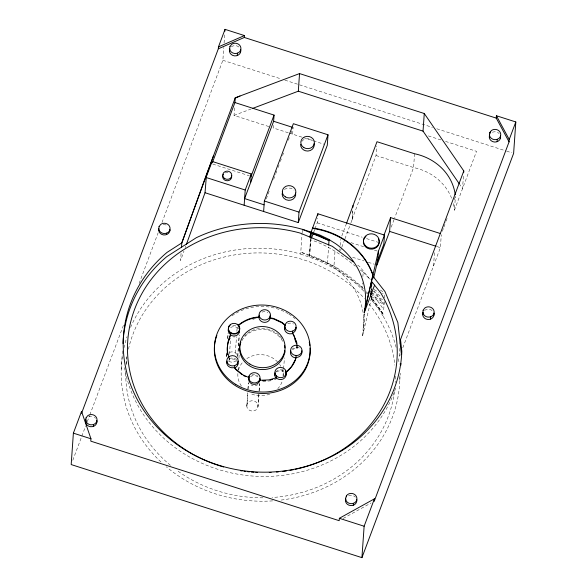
<?xml version="1.0" encoding="UTF-8"?>
<svg xmlns="http://www.w3.org/2000/svg" width="587" height="587" viewBox="0 0 587 587"><rect width="100%" height="100%" fill="white"/><g stroke="black" fill="none" stroke-linecap="round" stroke-linejoin="round"><path stroke-width="0.44" stroke-dasharray="2.94 2.2" d="M121.23 369.15L122.529 350.586M126.19 364.652L126.887 354.739M181.075 253.408L180.576 260.518L183.98 251.082M162.005 222.517L222.869 60.292L223.764 47.554M224.08 42.998L224.777 32.989M268.809 126.55L234.037 115.412L234.631 106.841M226.707 353.697L226.457 357.3L226.721 352.127M227.668 338.611L228.05 333.203M227.778 338.383L228.16 332.976M228.989 361.306L229.238 357.703M229.488 354.1L230.625 337.877M235.365 352.926L236.502 336.711M236.884 331.303L237.199 326.746L238.146 327.517A5.665 5.144 4 0 1 238.968 328.639M237.691 356.294L239.144 335.573M237.779 356.536L238.469 346.631M238.535 345.728L239.291 334.913M238.117 369.971L238.307 367.264M238.938 358.253L239.188 354.651M258.896 394.589L257.788 407.613A5.665 5.144 4 0 1 252.058 411.025A5.665 5.144 4 0 1 246.87 406.835L247.655 392.879M247.912 389.276L248.352 382.966M246.826 406.16L247.868 392.542M248.022 389.042L248.558 382.629M273.337 125.442L273.16 127.937L288.4 132.816M257.935 406.96L258.823 394.317M259.072 390.737L259.579 383.502M259.153 390.986L259.652 383.773M292.634 134.174L293.104 127.511L290.55 134.306M283.147 375.907L283.587 369.597M283.653 368.695L284.409 357.887M130.585 327.392A139.405 126.447 4 0 1 300.647 254.076L302.056 233.89M302.122 232.98L302.378 229.319M292.341 349.786A5.665 5.144 4 0 1 296.442 348.568L297.007 348.678L297.242 345.347M363.324 288.635L362.12 287.373A139.405 126.447 4 0 0 333.952 266.138L317.853 258.17L309.422 254.919L310.508 239.379M396.137 347.379A139.405 126.447 4 0 0 383.245 316.342L383.377 314.434L378.798 307.221L371.527 297.682L362.663 335.515A76.383 69.281 4 0 0 334.194 267.635L326.489 262.807L318.213 258.852L309.474 255.829L310.626 239.379M309.635 256.959L310.831 239.819C327.473 245.175 341.935 255.015 355.238 266.153M314.984 228.761L317.215 222.811L317.538 218.283M327.421 263.387L328.573 246.936M363.793 291.167L361.988 289.281A139.405 126.447 4 0 0 333.812 268.039L335.016 250.906M339.763 250.524L339.888 248.8M340.13 245.351L340.548 239.313M350.96 222.796L352.222 219.428L352.677 210.755M352.222 219.428L352.824 210.799M361.988 289.281L362.436 282.897M362.869 276.624L363.184 272.141L360.293 269.961M362.663 335.515L364.197 313.583M363.793 327.15L364.784 313.047M352.075 219.384L376.032 155.526L376.693 146.038M371.285 298.13L371.402 296.45M371.857 289.927L371.953 288.621L371.593 290.169M371.644 296.068L371.395 299.59L378.666 309.122L383.245 316.342M384.272 301.637L383.715 309.598L371.865 292.847M384.529 297.969L384.756 294.733L382.511 293.243M395.697 376.179L395.447 379.782A134.937 122.397 4 0 1 395.344 382.504M399.908 348.296L399.292 357.182L400.253 354.629M414.547 153.743L413.578 167.552L394.735 217.784M399.784 380.281L400.283 373.207M433.544 265.889L434.468 252.681M402.814 347.798L440.389 247.655L441.292 234.712M445.555 141.423L476.527 151.336L454.455 210.161L455.417 196.359M463.414 176.247L462.556 188.574L459.966 184.802M246.775 405.492L247.061 404.179A5.665 5.144 4 0 1 253.533 400.87A5.665 5.144 4 0 1 258.082 406.299M371.263 290.191L371.674 288.422M185.221 247.648L185.837 245.931M72.795 460.274L85.68 425.942M87.287 421.649L89.54 415.64M89.862 414.782L124.004 323.804M139.134 283.462L158.138 232.819M266.322 198.876L269.514 190.379M273.652 179.336L275.567 174.236M275.89 173.392L276.844 170.839M278.121 167.442L279.074 164.896M280.351 161.491L281.305 158.945M282.582 155.548L283.536 153.002M288.32 140.256L289.274 137.703M313.707 232.166L314.661 229.612M309.474 255.829L309.767 255.052M341.817 235.945L346.235 224.153M340.533 250.59L341.48 248.066M341.795 247.222L344.642 239.643M344.958 238.799L350.644 223.64M391.221 227.147L394.413 218.635M442.312 231.293L443.589 227.888M443.911 227.037L445.827 221.923M446.149 221.072L447.111 218.511M454.14 199.763L455.101 197.21M228.666 358.76L229.385 358.334L229.282 359.758L229.788 359.457A5.665 5.144 4 0 1 237.375 361.885M229.356 358.811L229.862 358.51A5.665 5.144 4 0 1 236.62 359.809M343.168 518.468L371.057 502.986M234.037 115.412L251.177 108.955M252.77 319.379L255.374 318.609M270.849 380.794L260.87 381.704M274.349 379.76L276.095 379.246M297.11 347.247L297.991 347.423A5.665 5.144 4 0 1 299.319 348.032M309.422 254.919L300.779 252.168L333.952 266.138L362.12 287.373L363.192 288.738M300.647 254.076L317.721 260.078L333.812 268.039M222.869 60.292L281.371 79.018M284.864 80.14L432.421 127.379M436.787 128.773L505.759 150.859M506.632 151.138L511.871 152.811M428.341 135.913L442.106 140.315M376.032 155.526L413.578 167.552A51.979 47.143 4 0 1 452.085 199.521M289.244 133.088L302.166 137.226M303.031 137.497L312.555 140.55M313.421 140.829L323.819 144.16M212.817 164.089L249.336 175.784M436.948 246.555L440.389 247.655M317.215 222.811L362.208 237.214M366.537 238.593L377.786 242.196M350.989 242.651L364.035 246.826M374.469 250.172L377.947 251.287M352.633 257.289L363.94 260.914M368.284 262.301L374.374 264.253M228.915 361.276L230.243 361.885A5.665 5.144 4 0 0 236.774 359.948M371.322 296.369L384.052 304.763L374.264 290.925M374.154 289.486L378.644 292.451M380.383 290.059L384.125 292.546M371.6 292.451L382.827 299.92M373.244 291.269L381.477 296.758M370.705 294.05L384.169 303.068M357.688 265.119L359.853 266.725L370.47 280.014M238.08 328.471L236.972 327.568A5.665 5.144 4 0 0 230.089 327.898M363.184 272.141L370.338 279.772M366.339 291.776L368.152 293.661M366.405 292.832L367.477 294.197M371.226 298.966L383.377 314.434L371.527 297.682M296.941 345.919L297.073 347.724L296.508 347.614A5.665 5.144 4 0 0 292.407 348.832M296.809 345.963L297.007 348.678M399.85 375.834A139.405 126.447 4 0 1 279.045 500.315M272.662 500.88A139.405 126.447 4 0 1 166.326 466.775M160.955 461.991A139.405 126.447 4 0 1 122.602 354.922M123.96 347.849A139.405 126.447 4 0 1 127.071 336.63M398.492 358.811A139.405 126.447 4 0 1 399.197 364.182M395.675 388.051A139.405 126.447 4 0 1 254.575 476.174A139.405 126.447 4 0 1 125.2 371.182M125.031 370.302A139.405 126.447 4 0 1 124.547 367.645M232.819 325.323A5.665 5.144 4 0 1 237.067 326.145M287.777 323.606A5.665 5.144 4 0 1 293.434 324.009M262.118 312.108A5.665 5.144 4 0 1 267.767 312.511M275.692 372.026A5.665 5.144 4 0 1 284.666 371.6M276.602 371.982A5.665 5.144 4 0 1 284.592 372.554M251.75 375.071A5.665 5.144 4 0 1 257.399 375.482M231.99 315.85A47.936 43.482 4 0 1 240.237 311.051M241.03 310.692A47.936 43.482 4 0 1 288.1 313.663M288.848 314.111A47.936 43.482 4 0 1 295.151 318.756M244.449 336.124A22.666 20.56 4 0 1 246.136 334.407M247.362 333.365A22.666 20.56 4 0 1 278.766 335.082M279.882 336.241A22.666 20.56 4 0 1 282.626 340.159M234.932 336.865A5.665 5.144 4 0 1 233.457 336.931M257.928 384.58A5.665 5.144 4 0 1 251.045 384.903M250.458 376.759A5.665 5.144 4 0 1 258.449 377.331M241.917 340.621A22.666 20.56 4 0 1 263.218 329.424A22.666 20.56 4 0 1 283.352 342.757M424.577 310.45A5.665 5.144 4 0 1 432.568 311.022M492.405 132.273A5.665 5.144 4 0 1 499.17 133.572M231.344 46.85A5.665 5.144 4 0 1 239.342 47.415M163.179 224.777A5.665 5.144 4 0 1 167.434 225.599M88.71 416.961A5.665 5.144 4 0 1 93.032 416.755M94.36 417.364A5.665 5.144 4 0 1 95.476 418.267M348.597 495.817A5.665 5.144 4 0 1 355.362 497.116M453.311 203.557A51.979 47.143 4 0 1 454.455 210.161M394.523 391.617A134.937 122.397 4 0 1 272.03 497.519M262.969 497.827A134.937 122.397 4 0 1 176.841 470.312M170.421 465.315A134.937 122.397 4 0 1 125.721 373.684M126.168 363.683A134.937 122.397 4 0 1 126.939 357.3M128.465 349.148A134.937 122.397 4 0 1 227.866 256.181A134.937 122.397 4 0 1 364.41 298.475M369.135 304.015A134.937 122.397 4 0 1 394.846 365.143M284.453 189.484A6.802 6.171 4 0 1 294.043 190.166M301.777 141.386A6.802 6.171 4 0 1 312.541 140.873M225.166 172.938A4.535 4.109 4 0 1 229.693 173.26M226.406 356.632A5.665 5.144 4 0 1 226.692 355.318M229.554 352.391A5.665 5.144 4 0 1 235.204 352.794L236.319 353.697A5.665 5.144 4 0 1 237.618 356.096M281.936 382.064A22.666 20.56 4 0 1 277.79 388.667M269.741 394.075A22.666 20.56 4 0 1 250.084 393.341M241.411 386.063A22.666 20.56 4 0 1 237.867 373.574M238.469 370.03A22.666 20.56 4 0 1 243.157 361.717M246.841 358.598A22.666 20.56 4 0 1 277.504 361.834M279.544 364.314A22.666 20.56 4 0 1 280.791 366.339M281.929 368.834A22.666 20.56 4 0 1 283.125 375.915"/><path stroke-width="0.88" d="M73.382 433.155L71.181 464.566L361.93 557.65L513.618 153.376L515.819 121.957L496.404 115.742L496.242 118.119L509.068 141.871L374.242 501.217L374.411 498.84L339.352 518.299L339.183 520.684L90.78 441.153L90.948 438.775L81.534 411.414L73.382 433.155L90.948 438.775M81.424 413.006L81.534 411.414M85.614 421.87L85.746 419.969M93.421 426.338L93.56 424.43M96.723 422.669L96.855 420.762M158.688 230.097L158.784 228.673M166.495 234.565L166.598 233.134M169.797 230.896L169.9 229.466M181.508 247.193L181.809 242.908L206.257 175.117L235.262 97.802L299.546 73.58L424.269 113.511L463.789 170.956L463.664 172.717M186.453 244.214L205.024 192.727L206.455 175.175M218.32 48.794L218.452 46.887L225.034 29.35L244.441 35.565L244.309 37.465L218.32 48.794L81.688 412.94M212.002 163.017L212.12 161.432L251.243 173.957L250.642 182.528M224.909 31.17L225.034 29.35M229.48 51.025L229.642 48.64M237.287 55.486L237.456 53.109M212.589 162.107L234.932 102.556L235.262 97.802M240.589 51.817L240.758 49.44M228.321 330.642L228.453 328.742M226.795 362.942L226.927 361.034M227.866 354.812C225.775 347.086 229.187 339.851 230.985 332.748A5.665 5.144 4 0 1 228.504 329.41L228.402 328.067A5.665 5.144 4 0 1 237.199 324.237L238.315 325.132A5.665 5.144 4 0 1 239.709 328.881L239.423 330.195A5.665 5.144 4 0 1 232.239 333.321L230.911 332.712M244.148 205.252L245.212 190.019L251.243 173.957M237.368 324.369L237.17 324.714M235.908 369.715L234.573 367.88L234.741 365.503M239.401 331.919L239.562 329.534M237.874 364.211L238.043 361.827M248.69 379.503L248.785 378.079M285.994 373.53L285.803 376.186A5.665 5.144 4 0 1 277.291 378.703L276.191 377.815L269.206 379.884L259.806 380.273L259.652 380.956A5.665 5.144 4 0 1 253.922 384.368A5.665 5.144 4 0 1 248.734 380.178L249.013 376.172A5.665 5.144 4 0 1 255.492 372.782A5.665 5.144 4 0 1 260.041 378.219L259.755 379.532A5.665 5.144 4 0 1 254.024 382.937A5.665 5.144 4 0 1 248.837 378.747L249.027 376.098M263.629 211.489L264.355 201.018L293.368 123.703L328.016 134.79L327.282 145.268L298.277 222.583L205.024 192.727M270.262 315.901L269.954 318.939A5.665 5.144 4 0 1 264.223 322.351A5.665 5.144 4 0 1 259.036 318.161L259.153 315.109M264.091 204.826L244.618 198.589L273.623 121.274L274.056 115.089L234.932 102.556M259.909 378.842L259.77 380.75L259.909 380.119A5.665 5.144 4 0 0 259.814 378.776M274.804 375.21L274.965 372.826M276.323 375.907C276.815 381.227 274.577 376.106 274.753 374.535A5.665 5.144 4 0 1 275.039 373.222M252.887 108.309L298.313 91.198L299.546 73.58M284.651 328.991L284.812 326.607M285.788 370.72L285.656 372.628L291.548 366.596L295.599 359.178L295.995 357.388L297.279 357.322A5.665 5.144 4 0 0 301.542 353.983L301.828 352.67A5.665 5.144 4 0 0 301.733 351.334M285.95 375.526L286.082 373.625M298.277 222.583L299.003 212.112L328.016 134.79M296.751 343.204L293.801 335.287L292.458 333.453L292.627 331.075M295.797 329.307L295.929 327.407M286.214 372.503C290.903 368.005 296.053 362.362 296.127 355.48M301.681 353.33L301.813 351.422M310.633 237.552L311.022 232.07L302.378 229.319A139.405 126.447 4 0 0 196.271 237.728L166.752 256.658A139.405 126.447 4 0 0 122.999 343.512M310.692 238.469L311.139 232.034L317.853 213.763L384.478 235.093L383.839 244.133L377.801 260.239L373.633 278.011M317.721 215.568L317.853 213.763M328.698 245.109L329.087 239.591M352.919 207.306L353.036 205.575L376.993 141.724L414.547 153.743A51.979 47.143 4 0 1 455.233 194.693M345.501 500.718L345.633 498.818M346.469 496.873L346.557 495.604L347.504 494.643A5.665 5.144 4 0 1 353.741 493.968A5.665 5.144 4 0 1 356.889 498.957L356.603 500.271A5.665 5.144 4 0 1 353.748 503.191L352.347 503.609A5.665 5.144 4 0 1 345.684 499.486L345.589 498.15L346.528 495.641M374.579 285.165L364.263 312.666L372.892 275.171A74.27 67.366 4 0 0 312.489 228.431M353.315 505.187L353.447 503.279M356.617 501.518L356.749 499.61M364.263 312.666L378.432 251.199L384.478 235.093M377.346 259.909L376.986 265.089L389.621 231.403L390.59 217.601L440.492 233.575M377.801 260.239L378.432 251.199M361.93 557.65L364.131 526.231L374.411 498.84M400.224 343.857L400.525 339.572L463.789 170.956M459.445 184.054L423.036 131.128L424.269 113.511M422.706 314.625L422.875 312.247M430.52 319.093L430.689 316.709M433.822 315.417L433.991 313.04M489.309 137.182L489.477 134.797M490.292 133.176L490.402 131.591M497.123 141.643L497.284 139.266M500.425 137.974L500.586 135.597M509.068 141.871L509.237 139.493L515.819 121.957M85.849 419.888L85.665 422.545A5.665 5.144 4 0 0 92.32 426.661L93.722 426.25A5.665 5.144 4 0 0 96.584 423.322L96.87 422.009A5.665 5.144 4 0 0 96.774 420.666M169.944 230.236L169.65 231.549A5.665 5.144 4 0 1 166.796 234.477L165.395 234.888A5.665 5.144 4 0 1 158.732 230.772L158.637 229.429M229.715 49.037L229.524 51.693A5.665 5.144 4 0 0 236.187 55.816L237.588 55.398A5.665 5.144 4 0 0 240.443 52.478L240.736 51.164A5.665 5.144 4 0 0 240.633 49.822M228.622 340.944L228.981 339.315M238.021 363.551L237.728 364.865A5.665 5.144 4 0 1 234.873 367.792L234.573 367.88M284.886 327.003L284.695 329.659A5.665 5.144 4 0 0 291.357 333.776L292.458 333.453M345.743 498.737L345.552 501.393A5.665 5.144 4 0 0 352.215 505.51L353.609 505.099A5.665 5.144 4 0 0 356.47 502.171L356.757 500.858A5.665 5.144 4 0 0 356.661 499.522M422.948 312.644L422.757 315.3A5.665 5.144 4 0 0 429.42 319.416L430.821 319.005A5.665 5.144 4 0 0 433.676 316.077L433.969 314.764A5.665 5.144 4 0 0 433.866 313.421M489.551 135.193L489.36 137.85A5.665 5.144 4 0 0 496.022 141.973L497.416 141.555A5.665 5.144 4 0 0 500.278 138.627L500.564 137.314A5.665 5.144 4 0 0 500.469 135.979M370.705 294.05L371.241 291.724M371.402 284.086L371.813 282.318M371.278 285.796L371.901 283.147M371.16 287.505L371.776 284.856M370.852 291.952L371.263 290.191M370.573 295.87L371.197 293.229M213.529 155.731L181.809 242.908L167.053 252.373A139.405 126.447 4 0 0 205.325 460.318A139.405 126.447 4 0 0 401.816 351.239L400.525 339.572M212.12 161.432L206.088 177.494L245.212 190.019M251.075 176.335L274.056 115.089M309.584 236.95L311.073 232.98L319.812 236.003L329.021 240.538L302.378 229.319M311.47 238.117L313.385 233.017M346.55 223.309L353.036 205.575M383.949 235.284L390.59 217.601M238.205 325.279C243.957 320.451 251.441 317.215 259.021 317.017L258.97 316.342M238.168 325.756C243.921 320.92 251.405 317.692 258.984 317.486M218.452 46.887L244.441 35.565M235.138 98.132L239.995 96.019M270.042 380.105L272.662 379.327M295.958 357.865L295.775 357.872A5.665 5.144 4 0 1 290.587 353.682L290.492 352.339A5.665 5.144 4 0 1 290.778 351.026M262.763 380.662L265.507 380.537M270.101 318.286L273.586 318.954L281.804 322.733L284.944 325.271M244.309 37.465L496.242 118.119M298.313 91.198L423.036 131.128M273.623 121.274L292.253 127.24M389.621 231.403L436.082 246.276M264.355 201.018L299.003 212.112M339.352 518.299L364.131 526.231M311.139 232.034L319.878 235.049L328.155 239.004L335.859 243.84A76.383 69.281 4 0 1 364.329 311.719M230.816 335.126L232.07 335.705A5.665 5.144 4 0 0 239.254 332.572L239.54 331.259A5.665 5.144 4 0 0 239.445 329.916M248.91 377.595L242.842 374.807L235.945 369.238L234.602 367.403L233.509 367.726A5.665 5.144 4 0 1 226.846 363.61L226.743 362.267M243.568 375.636L245.843 376.678M353.352 261.905L332.403 246.364L300.184 233.076A134.937 122.397 4 0 0 138.936 299.231A134.937 122.397 4 0 0 192.323 453.92M285.605 325.301L281.841 322.256L273.615 318.477L270.13 317.809L270.277 317.149A5.665 5.144 4 0 0 270.181 315.813M236.598 370.272L242.115 374.726M371.586 281.415L380.655 292.774A134.937 122.397 4 0 1 295.239 469.307M372.826 276.117L384.977 291.585L397.869 322.623L401.42 354.629M496.404 115.742L509.237 139.493M294.909 339.403L296.384 343.366M229.091 357.534C226.134 350.248 227.081 341.304 230.779 334.619A5.665 5.144 4 0 1 228.372 331.317L228.27 329.975A5.665 5.144 4 0 1 228.563 328.661M296.978 345.442L296.78 342.727L292.796 332.888A5.665 5.144 4 0 0 295.65 329.96L295.936 328.654A5.665 5.144 4 0 0 295.841 327.311M400.972 363.522A139.405 126.447 4 0 1 400.767 365.305M230.287 325.037A5.665 5.144 4 0 0 228.372 328.544L228.468 329.887A5.665 5.144 4 0 0 230.882 333.189L232.203 333.798A5.665 5.144 4 0 0 239.386 330.664L239.679 329.358A5.665 5.144 4 0 0 238.278 325.609M310.083 348.128A47.936 43.482 4 0 1 255.763 392.982A47.936 43.482 4 0 1 216.86 335.434M309.232 342.038A47.936 43.482 4 0 1 309.833 345.501M284.915 350.63A22.666 20.56 4 0 1 260.833 369.517A22.666 20.56 4 0 1 239.694 347.394M239.782 346.506A22.666 20.56 4 0 1 240.846 342.14M284.526 345.266A22.666 20.56 4 0 1 284.915 347.937M284.849 351.576A22.666 20.56 4 0 1 284.636 353.352M312.526 227.954A74.27 67.366 4 0 1 372.928 274.694M293.471 469.673A134.937 122.397 4 0 1 289.963 470.341M286.412 470.928A134.937 122.397 4 0 1 282.831 471.427M278.326 471.926A134.937 122.397 4 0 1 276.514 472.087M271.077 472.44A134.937 122.397 4 0 1 269.257 472.513M257.546 472.454A134.937 122.397 4 0 1 255.749 472.359M253.951 472.249A134.937 122.397 4 0 1 251.243 472.036M249.438 471.867A134.937 122.397 4 0 1 247.626 471.677M245.821 471.464A134.937 122.397 4 0 1 244.016 471.229M242.211 470.965A134.937 122.397 4 0 1 240.413 470.686M223.684 466.973A134.937 122.397 4 0 1 193.086 454.353M378.344 238.762A7.932 7.198 4 0 1 372.283 249.123A7.932 7.198 4 0 1 363.558 240.274M363.742 239.672A7.932 7.198 4 0 1 364.278 238.52M365.026 237.478A7.932 7.198 4 0 1 365.965 236.568M295.606 193.05A6.802 6.171 4 0 1 288.496 200.328A6.802 6.171 4 0 1 282.501 192.11M314.096 143.756A6.802 6.171 4 0 1 307.882 151.042A6.802 6.171 4 0 1 300.647 144.395M231.616 175.902A4.535 4.109 4 0 1 227.47 180.759A4.535 4.109 4 0 1 222.649 176.327M222.884 175.278A4.535 4.109 4 0 1 223.405 174.324M85.988 417.981L85.797 420.637A5.665 5.144 4 0 0 92.46 424.761L93.854 424.342A5.665 5.144 4 0 0 96.716 421.422L97.002 420.109A5.665 5.144 4 0 0 93.854 415.119A5.665 5.144 4 0 0 87.617 415.787L85.988 417.981M159.026 226.685L158.835 229.341A5.665 5.144 4 0 0 165.497 233.465L166.899 233.046A5.665 5.144 4 0 0 169.753 230.126L170.039 228.813A5.665 5.144 4 0 0 166.891 223.823A5.665 5.144 4 0 0 160.655 224.498L159.026 226.685M229.884 46.659L229.693 49.315A5.665 5.144 4 0 0 236.356 53.432L237.757 53.021A5.665 5.144 4 0 0 240.611 50.093L240.897 48.78A5.665 5.144 4 0 0 237.75 43.798A5.665 5.144 4 0 0 231.513 44.465L229.884 46.659M238.183 361.174L237.896 362.487A5.665 5.144 4 0 1 235.042 365.408L233.641 365.826A5.665 5.144 4 0 1 226.978 361.702L226.883 360.367A5.665 5.144 4 0 1 228.798 356.859L230.023 356.126A5.665 5.144 4 0 1 238.183 361.174M270.409 315.248L270.123 316.562A5.665 5.144 4 0 1 264.385 319.974A5.665 5.144 4 0 1 259.205 315.777L259.102 314.441A5.665 5.144 4 0 1 265.126 309.716A5.665 5.144 4 0 1 270.409 315.248M285.055 324.626L284.864 327.282A5.665 5.144 4 0 0 291.526 331.398L292.928 330.987A5.665 5.144 4 0 0 295.782 328.06L296.068 326.746A5.665 5.144 4 0 0 292.92 321.764A5.665 5.144 4 0 0 286.683 322.432L285.055 324.626M286.221 372.965L285.935 374.279A5.665 5.144 4 0 1 277.424 376.803L275.494 374.777L274.921 372.158A5.665 5.144 4 0 1 279.463 367.506A5.665 5.144 4 0 1 285.649 370.346L286.221 372.965M301.96 350.769L301.674 352.083A5.665 5.144 4 0 1 297.411 355.421L295.936 355.487A5.665 5.144 4 0 1 290.756 351.297L290.653 349.962A5.665 5.144 4 0 1 296.677 345.237L298.123 345.516A5.665 5.144 4 0 1 301.96 350.769M423.117 310.259L422.926 312.915A5.665 5.144 4 0 0 429.589 317.039L430.99 316.62A5.665 5.144 4 0 0 433.844 313.7L434.131 312.387A5.665 5.144 4 0 0 430.983 307.397A5.665 5.144 4 0 0 424.746 308.072L423.117 310.259M489.712 132.816L489.521 135.472A5.665 5.144 4 0 0 496.184 139.589L497.585 139.178A5.665 5.144 4 0 0 500.447 136.25L500.733 134.937A5.665 5.144 4 0 0 497.585 129.954A5.665 5.144 4 0 0 491.341 130.622L489.712 132.816M235.732 384.382A47.936 43.482 4 0 0 310.156 351.951A47.936 43.482 4 0 0 241.132 309.268A47.936 43.482 4 0 0 235.732 384.382M249.857 364.057A22.666 20.56 4 0 0 285.047 348.722A22.666 20.56 4 0 0 252.41 328.537A22.666 20.56 4 0 0 249.857 364.057M365.481 245.777A7.932 7.198 4 0 0 378.909 243.312A7.932 7.198 4 0 0 369.678 233.956A7.932 7.198 4 0 0 365.481 245.777M224.755 178.617A4.535 4.109 4 0 0 231.799 175.55A4.535 4.109 4 0 0 225.269 171.514A4.535 4.109 4 0 0 224.755 178.617M285.326 196.88A6.802 6.171 4 0 0 295.885 192.279A6.802 6.171 4 0 0 286.096 186.226A6.802 6.171 4 0 0 285.326 196.88M303.824 147.586A6.802 6.171 4 0 0 314.383 142.986A6.802 6.171 4 0 0 304.587 136.932A6.802 6.171 4 0 0 303.824 147.586"/></g></svg>
